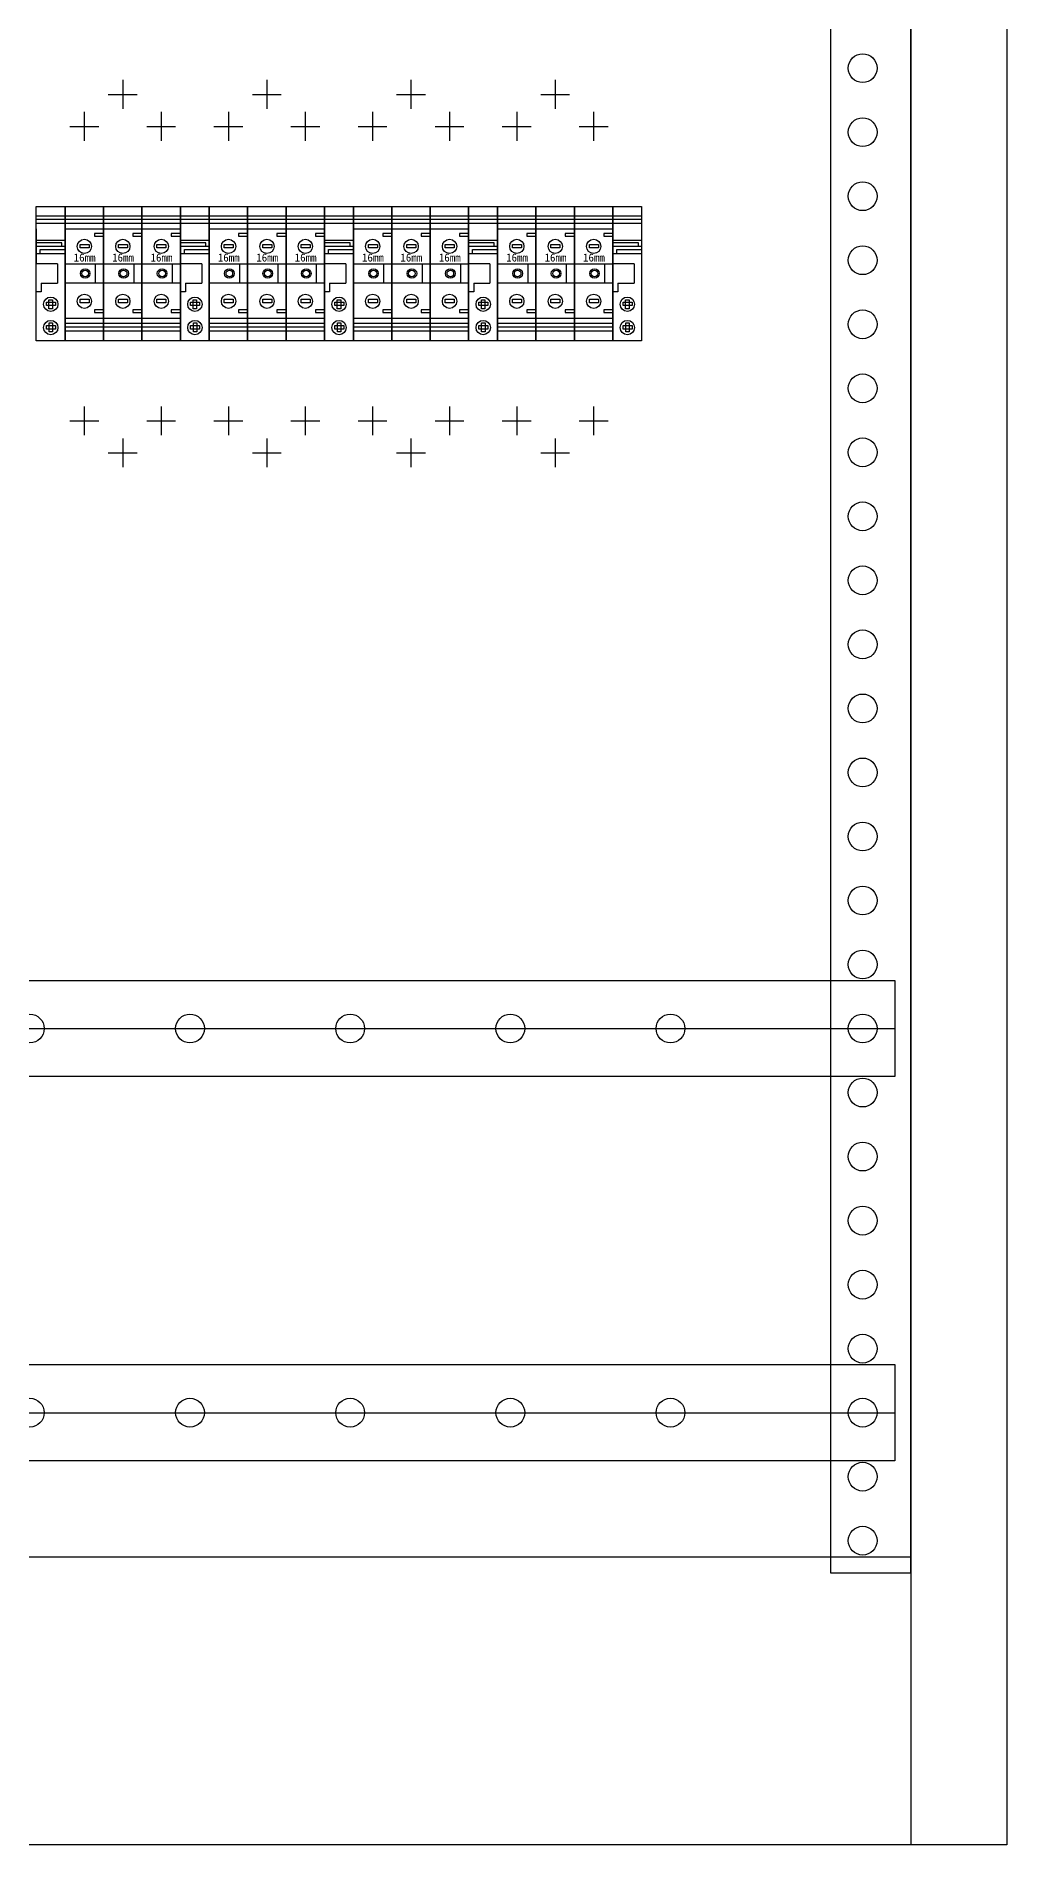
# Model space of a CAD drawing. Extents: x 1008937 to 1009637, y 79345 to 81548.
# Drawn here: x 1009334 to 1009637, y 79345 to 79910 of the extents above; entities that cross this region are included whole.
import ezdxf
from ezdxf.enums import TextEntityAlignment as Align

# ---------------------------------------------------------------- set-up
doc = ezdxf.new("R2010")
doc.units = 0
doc.header["$MEASUREMENT"] = 0
doc.linetypes.add('LYJS-XX', pattern=[0.35, 0.25, -0.1])
doc.layers.add('LY-JS-BJ', color=7, linetype='Continuous')
doc.layers.add('LY-JS-YQJ', color=7, linetype='Continuous')
doc.layers.add('LY-二次控制图', color=7, linetype='Continuous', lineweight=18)
doc.styles.add('宋体', font='', dxfattribs={"width": 0.65})
doc.styles.get('宋体').set_extended_font_data('SimSun')

# ---------------------------------------------------------------- blocks, each defined once
blk = doc.blocks.new('*U1')
at = {"layer": 'LY-JS-BJ', "color": 0}
blk.add_circle((0, 0), 4.5, dxfattribs=at)
blk = doc.blocks.new('*U2')
at = {"layer": 'LY-JS-BJ', "color": 0, "linetype": 'ByBlock', "lineweight": -2, "transparency": 16777216}
for p in [(0, 0), (50, 0), (100, 0), (150, 0), (200, 0), (250, 0), (300, 0), (350, 0), (400, 0), (450, 0), (500, 0)]:
    blk.add_blockref('*U1', p, dxfattribs=at)
blk = doc.blocks.new('A$C412931BA')
at = {"layer": 'LY-JS-BJ', "color": 4, "linetype": 'LYJS-XX'}
for p, q in [((-10, 120), (620, 120)), ((-10, 0), (620, 0))]:
    blk.add_line(p, q, dxfattribs=at)
at = {"layer": 'LY-JS-BJ', "color": 0}
for points in [[(-10, 135), (620, 135), (620, 105), (-10, 105)], [(-10, 15), (620, 15), (620, -15), (-10, -15)]]:
    blk.add_lwpolyline(points, close=True, dxfattribs=at)
for centre in [(0, 120), (610, 120), (0, 0), (610, 0)]:
    blk.add_circle(centre, 4.5, dxfattribs=at)
for p in [(50, 120), (50, 0)]:
    blk.add_blockref('*U2', p, dxfattribs=at)
at = {"layer": 'LY-JS-BJ', "color": 4, "style": '宋体', "width": 0.6}
blk.add_text('PE/N排，孔位数量=回路数n+3', height=20, dxfattribs=at).set_placement((17.41, -31), align=Align.MIDDLE_LEFT)
blk = doc.blocks.new('*U6')
at = {"layer": 'LY-JS-BJ', "color": 6}
blk.add_circle((0, 0), 4.5, dxfattribs=at)
blk = doc.blocks.new('*U7')
at = {"layer": 'LY-JS-BJ', "color": 0, "linetype": 'ByBlock', "lineweight": -2, "transparency": 16777216}
for p in [(0, -1520), (0, -1540), (0, -1560), (0, -1580), (0, -1600), (0, -1620), (0, -1640), (0, -1660), (0, -1680), (0, -1700), (0, -1720), (0, -1740), (0, -1760), (0, -1780), (0, -1800), (0, -1820), (0, -1840), (0, -1860), (0, -1880), (0, -1900), (0, -1920), (0, -1940), (0, -1960), (0, -1980)]:
    blk.add_blockref('*U6', p, dxfattribs=at)
blk = doc.blocks.new('端子堵头')
at = {"layer": 'LY-JS-YQJ'}
for p, q in [((0, 39.03), (9, 39.03)), ((0, 37.96), (9, 37.96)), ((0, 36.73), (9, 36.73)), ((0, 35), (0, 24)), ((9, 35), (9, 24)), ((9, 34.58), (9, 33.47)), ((0, 31.48), (9, 31.48)), ((7.97, 30.59), (0, 30.59)), ((0, 29.53), (9, 29.53)), ((1.25, 27.32), (1.25, 28.56)), ((1.25, 28.56), (9, 28.56)), ((7.97, 29.53), (7.97, 30.59)), ((0, 27.32), (9, 27.32)), ((6.66, 24), (0, 24)), ((6.66, 24), (6.66, 18)), ((1.59, 18), (1.59, 15.27)), ((1.59, 18), (6.66, 18)), ((1.59, 15.27), (0, 15.27))]:
    blk.add_line(p, q, dxfattribs=at)
for points in [[(0, 42), (9, 42), (9, 0), (0, 0)], [(3.2, 12.05), (6.01, 12.05), (6.01, 10.99), (3.2, 10.99)], [(5.06, 12.84), (5.06, 10.03), (3.99, 10.03), (3.99, 12.84)], [(3.2, 4.76), (6.01, 4.76), (6.01, 3.69), (3.2, 3.69)], [(5.13, 5.6), (5.13, 2.79), (4.06, 2.79), (4.06, 5.6)]]:
    blk.add_lwpolyline(points, close=True, dxfattribs=at)
for centre in [(4.54, 11.43), (4.54, 4.14)]:
    blk.add_circle(centre, 2.23, dxfattribs=at)
blk = doc.blocks.new('UK-16')
for p, q in [((0, 39.03), (12, 39.03)), ((0, 37.96), (12, 37.96)), ((0, 36.73), (12, 36.73)), ((0, 35), (0, 24)), ((12, 35), (12, 24)), ((12, 33.52), (9.16, 33.52)), ((9.16, 33.52), (9.16, 32.74)), ((9.16, 32.74), (12, 32.74)), ((12, 32.74), (12, 31.63)), ((9.44, 24), (9.44, 18)), ((12, 9.67), (9.16, 9.67)), ((9.16, 9.67), (9.16, 8.89)), ((9.16, 8.89), (12, 8.89)), ((0, 5.47), (12, 5.47)), ((0, 4.4), (12, 4.4)), ((0, 3.16), (12, 3.16))]:
    blk.add_line(p, q)
for points in [[(0, 42), (12, 42), (12, 0), (0, 0)], [(0, 35), (12, 35), (12, 7), (0, 7)], [(4.7, 30.12), (7.51, 30.12), (7.51, 29.05), (4.7, 29.05)], [(0, 24), (12, 24), (12, 18), (0, 18)], [(4.7, 12.98), (7.51, 12.98), (7.51, 11.92), (4.7, 11.92)]]:
    blk.add_lwpolyline(points, close=True)
for centre, radius in [((6.04, 29.5), 2.23), ((6.29, 21.03), 1.5), ((6.29, 21.03), 1.03), ((6.04, 12.36), 2.23)]:
    blk.add_circle(centre, radius)
at = {"insert": (2.7, 27.27), "char_height": 2.5, "width": 1.4548, "attachment_point": 1}
blk.add_mtext('16mm', dxfattribs=at)
blk = doc.blocks.new('UK-16 3组')
at = {"color": 1}
for p, q in [((18, 81.5), (18, 72.5)), ((13.5, 77), (22.5, 77)), ((6, 71.5), (6, 62.5)), ((30, 71.5), (30, 62.5)), ((1.5, 67), (10.5, 67)), ((25.5, 67), (34.5, 67)), ((6, -20.5), (6, -29.5)), ((30, -20.5), (30, -29.5)), ((1.5, -25), (10.5, -25)), ((25.5, -25), (34.5, -25)), ((18, -30.5), (18, -39.5)), ((13.5, -35), (22.5, -35))]:
    blk.add_line(p, q, dxfattribs=at)
at = {"color": 3}
for p in [(0, 0), (12, 0), (24, 0)]:
    blk.add_blockref('UK-16', p, dxfattribs=at)

msp = doc.modelspace()

# ---------------------------------------------------------------- linework, layer by layer
at = {"layer": 'LY-JS-BJ', "lineweight": -3}
for p, q in [((1009606.65, 81488.92), (1009606.65, 79344.92)), ((1008966.65, 79434.92), (1009606.65, 79434.92))]:
    msp.add_line(p, q, dxfattribs=at)
msp.add_lwpolyline([(1008936.65, 81544.92), (1009636.65, 81544.92), (1009636.65, 79344.92), (1008936.65, 79344.92)], close=True, dxfattribs=at)
at = {"layer": 'LY-JS-BJ', "color": 4, "lineweight": -3}
msp.add_lwpolyline([(1009581.65, 81429.92), (1009581.65, 79429.92), (1009606.65, 79429.92), (1009606.65, 81429.92)], close=True, dxfattribs=at)

# ---------------------------------------------------------------- block references
at = {"color": 0}
for p in [(1009342.65, 79814.75), (1009387.65, 79814.75), (1009432.65, 79814.75), (1009477.65, 79814.75)]:
    msp.add_blockref('UK-16 3组', p, dxfattribs=at)
at = {"layer": 'LY-JS-BJ', "lineweight": -3}
msp.add_blockref('*U7', (1009591.65, 81419.92), dxfattribs=at)
at = {"layer": 'LY-JS-BJ', "color": 0, "lineweight": -3}
msp.add_blockref('A$C412931BA', (1008981.65, 79479.92), dxfattribs=at)
at = {"layer": 'LY-二次控制图', "lineweight": -3}
for p in [(1009333.65, 79814.75), (1009378.65, 79814.75), (1009423.65, 79814.75), (1009468.65, 79814.75), (1009513.65, 79814.75)]:
    msp.add_blockref('端子堵头', p, dxfattribs=at)

doc.saveas('drawing.dxf')
